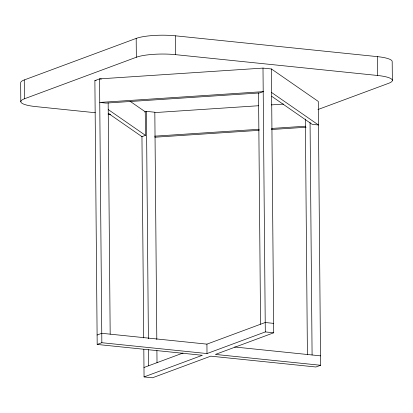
<?xml version="1.0" encoding="UTF-8"?>
<svg xmlns="http://www.w3.org/2000/svg" width="413" height="413" viewBox="0 0 413 413"><rect width="100%" height="100%" fill="white"/><g stroke="black" fill="none" stroke-linecap="round" stroke-linejoin="round"><path stroke-width="0.62" d="M20.815 101.732L20.65 82.889A28.858 5.803 -0.5 0 1 24.264 79.941L136.182 38.404A28.858 5.803 -0.5 0 1 175.411 35.812L377.322 56.627A28.858 5.803 -0.5 0 1 392.185 61.48L392.35 80.323M24.264 79.941L24.429 98.79L136.347 57.247A28.858 5.803 -0.5 0 1 175.577 54.655L377.487 75.471A28.858 5.803 -0.5 0 1 388.736 83.266L317.953 109.538M144.054 376.924L202.344 355.288L97.184 344.447L94.882 80.618L99.543 78.888L262.998 68.093L271.413 68.961L318.284 101.438L320.586 365.268L315.924 366.997L210.759 356.156L152.469 377.792L144.054 376.924L143.817 349.47M144.669 112.016L146.419 111.365L154.829 112.233L156.811 339.589M130.038 101.257L145.252 111.799L145.459 135.356L141.958 136.651L108.252 113.296M97.101 335.026L101.763 333.296L206.928 344.137L265.218 322.501L273.633 323.369M97.184 344.447L101.846 342.718L207.011 353.559L265.301 331.923L273.716 332.79L271.413 68.961M143.972 367.503L183.036 353.007M273.716 332.79L215.421 354.426L320.586 365.268M154.947 112.579L258.45 105.743M271.31 104.897L283.524 104.086M154.514 136.176L259.302 129.259M271.517 128.453L305.589 126.202M154.875 137.219L259.127 130.338M271.351 129.527L306.105 127.235M101.438 79.084L99.543 78.888L101.846 342.718M94.882 80.618L96.141 80.747M95.289 112.728L35.678 106.585A28.858 5.803 -0.5 0 1 24.429 98.79M108.108 114.05L110.674 114.313M234.579 346.987L320.503 355.846M271.615 92.517L318.49 124.994L312.176 124.344L271.79 96.358M108.216 109.548L145.459 135.356M377.322 56.627L377.487 75.471M310.06 122.47L312.089 354.979M305.352 119.047L307.411 354.777M262.998 68.093L265.301 331.923M258.538 93.013L260.557 324.231M206.928 344.137L207.011 353.559M175.411 35.812L175.577 54.655M156.909 350.539L157.017 362.774M146.419 111.365L148.401 338.722M148.494 349.672L148.639 365.773M141.953 136.28L143.714 337.875M136.182 38.404L136.347 57.247M108.16 102.94L110.178 334.163M263.205 91.65L259.705 92.946L106.058 103.095L99.75 102.445L263.205 91.65"/></g></svg>
